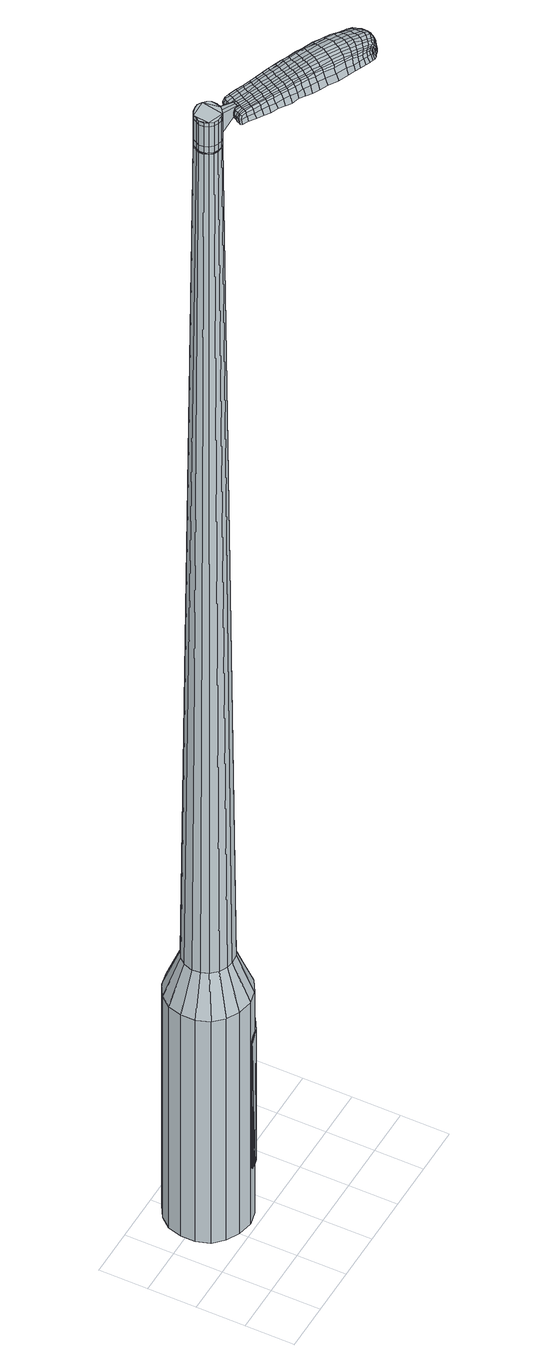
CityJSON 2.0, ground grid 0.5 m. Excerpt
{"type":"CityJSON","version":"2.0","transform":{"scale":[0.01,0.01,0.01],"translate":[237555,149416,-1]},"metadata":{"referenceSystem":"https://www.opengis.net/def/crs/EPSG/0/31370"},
"CityObjects":{
"object1":{"type":"GenericCityObject","attributes":{"cluster":745,"mean_distance_to_centroid":0.135,"new_centroid_x":237555.62,"new_centroid_y":149416.98,"mean_distance_to_camera":6.52,"H1":-12993.72,"H2":-12549.06,"Z_final":111.28,"cluster2":-1,"proj_x":237553.35,"proj_y":149421.21,"id_line":52244,"bearing_l":61.79,"distance":4.8,"orientation":"right","G_obj":331.79},"geometry":[{"type":"MultiSurface","lod":"2","boundaries":[[[0,1,2,3]],[[1,4,5,2]],[[4,6,7,5]],[[6,8,9,7]],[[8,10,11,9]],[[10,12,13,11]],[[12,14,15,13]],[[14,16,17,15]],[[16,18,19,17]],[[18,20,21,19]],[[20,22,23,21]],[[22,24,25,23]],[[24,26,27,25]],[[26,28,29,27]],[[28,30,31,29]],[[30,32,33,31]],[[32,34,35,33]],[[34,0,3,35]],[[36,37,38,39]],[[38,40,41,42]],[[41,43,42]],[[42,44,45,46]],[[45,47,46]],[[46,48,49,50]],[[49,51,50]],[[42,46,50,38]],[[50,52,39,38]],[[53,36,39]],[[2,5,7,35]],[[7,9,11,15]],[[11,13,15]],[[15,17,19,23]],[[19,21,23]],[[23,25,27,31]],[[27,29,31]],[[15,23,31,7]],[[31,33,35,7]],[[3,2,35]],[[1,0,54,55]],[[0,34,56,54]],[[34,32,57,56]],[[32,30,58,57]],[[30,28,59,58]],[[28,26,60,59]],[[26,24,61,60]],[[24,22,62,61]],[[22,20,63,62]],[[20,18,64,63]],[[18,16,65,64]],[[16,14,66,65]],[[14,12,67,66]],[[12,10,68,67]],[[10,8,69,68]],[[8,6,70,69]],[[6,4,71,70]],[[4,1,55,71]],[[55,54,72,73]],[[54,56,74,72]],[[56,57,75,74]],[[57,58,76,75]],[[58,59,77,76]],[[59,60,78,77]],[[60,61,79,78]],[[61,62,80,79]],[[62,63,81,80]],[[63,64,82,81]],[[64,65,83,82]],[[65,66,84,83]],[[66,67,85,84]],[[67,68,86,85]],[[68,69,87,86]],[[69,70,88,87]],[[70,71,89,88]],[[71,55,73,89]],[[90,91,92,73]],[[93,94,91,90]],[[95,96,94,93]],[[97,98,96,95]],[[99,100,98,97]],[[101,102,100,99]],[[79,103,102,101]],[[104,105,103,79]],[[106,107,105,104]],[[82,108,107,106]],[[109,110,108,82]],[[111,112,110,109]],[[85,113,112,111]],[[114,115,113,85]],[[116,117,115,114]],[[118,119,117,116]],[[120,121,119,118]],[[73,92,121,120]],[[122,123,124,125]],[[126,122,125,127]],[[128,126,127,129]],[[130,128,129,131]],[[132,130,131,133]],[[134,132,133,135]],[[136,134,135,137]],[[138,136,137,139]],[[140,138,139,141]],[[142,140,141,143]],[[144,142,143,145]],[[146,144,145,147]],[[148,146,147,149]],[[150,148,149,151]],[[152,150,151,153]],[[154,152,153,155]],[[72,90,73]],[[72,74,93,90]],[[74,75,95,93]],[[75,76,97,95]],[[76,77,99,97]],[[77,78,101,99]],[[78,79,101]],[[80,104,79]],[[80,81,106,104]],[[81,82,106]],[[83,109,82]],[[83,84,111,109]],[[84,85,111]],[[86,114,85]],[[86,87,116,114]],[[87,88,118,116]],[[88,89,120,118]],[[89,73,120]],[[156,92,91]],[[157,121,92]],[[157,158,119,121]],[[158,159,117,119]],[[159,160,115,117]],[[160,113,115]],[[161,112,113]],[[161,162,110,112]],[[162,108,110]],[[163,107,108]],[[163,164,105,107]],[[164,103,105]],[[165,102,103]],[[165,166,100,102]],[[166,167,98,100]],[[167,168,96,98]],[[168,169,94,96]],[[169,156,91,94]],[[39,52,154,170]],[[92,156,171,155]],[[53,39,170,123]],[[156,169,124,171]],[[36,53,123,122]],[[169,168,125,124]],[[37,36,122,126]],[[168,167,127,125]],[[38,37,126,128]],[[167,166,129,127]],[[40,38,128,130]],[[166,165,131,129]],[[41,40,130,132]],[[165,103,133,131]],[[43,41,132,134]],[[103,164,135,133]],[[42,43,134,136]],[[164,163,137,135]],[[44,42,136,138]],[[163,108,139,137]],[[45,44,138,140]],[[108,162,141,139]],[[47,45,140,142]],[[162,161,143,141]],[[46,47,142,144]],[[161,113,145,143]],[[48,46,144,146]],[[113,160,147,145]],[[49,48,146,148]],[[160,159,149,147]],[[51,49,148,150]],[[159,158,151,149]],[[50,51,150,152]],[[158,157,153,151]],[[52,50,152,154]],[[157,92,155,153]],[[154,155,172,173]],[[155,171,174,172]],[[171,124,175,174]],[[124,123,176,175]],[[123,170,177,176]],[[170,154,173,177]],[[178,179,180,181]],[[182,178,181,183]],[[178,182,184,185]],[[179,178,185,186]],[[187,188,189,190]],[[191,187,190,192]],[[187,191,193,194]],[[188,187,194,195]],[[196,197,198,199]],[[200,196,199,201]],[[196,200,202,203]],[[197,196,203,204]],[[205,206,207,208]],[[209,205,208,210]],[[205,209,211,212]],[[206,205,212,213]],[[214,215,216,217]],[[218,214,217,219]],[[214,218,220,221]],[[215,214,221,222]],[[223,224,225,226]],[[227,223,226,228]],[[223,227,229,230]],[[224,223,230,231]],[[232,233,234,235]],[[224,232,235,225]],[[232,224,231,236]],[[233,232,236,237]],[[238,239,240,241]],[[233,238,241,234]],[[238,233,237,242]],[[239,238,242,243]],[[244,182,183,245]],[[239,244,245,240]],[[244,239,243,246]],[[182,244,246,184]],[[247,248,249,250]],[[251,247,250,252]],[[247,251,253,254]],[[248,247,254,255]],[[256,257,258,259]],[[248,256,259,249]],[[256,248,255,260]],[[257,256,260,261]],[[262,263,264,265]],[[257,262,265,258]],[[262,257,261,266]],[[263,262,266,267]],[[268,269,270,271]],[[263,268,271,264]],[[268,263,267,272]],[[269,268,272,273]],[[274,179,186,275]],[[269,274,275,270]],[[274,269,273,276]],[[179,274,276,180]],[[277,278,279,280]],[[281,277,280,282]],[[277,281,283,284]],[[278,277,284,285]],[[286,287,288,289]],[[278,286,289,279]],[[286,278,285,290]],[[287,286,290,291]],[[292,293,294,295]],[[287,292,295,288]],[[292,287,291,296]],[[293,292,296,297]],[[298,191,192,299]],[[293,298,299,294]],[[298,293,297,300]],[[191,298,300,193]],[[301,302,303,304]],[[305,301,304,306]],[[301,305,307,308]],[[302,301,308,309]],[[310,311,312,313]],[[302,310,313,303]],[[310,302,309,314]],[[311,310,314,315]],[[316,317,318,319]],[[311,316,319,312]],[[316,311,315,320]],[[317,316,320,321]],[[322,323,324,325]],[[317,322,325,318]],[[322,317,321,326]],[[323,322,326,327]],[[328,188,195,329]],[[323,328,329,324]],[[328,323,327,330]],[[188,328,330,189]],[[331,217,216,332]],[[333,331,332,334]],[[331,333,335,336]],[[217,331,336,219]],[[337,333,334,338]],[[339,337,338,340]],[[337,339,341,342]],[[333,337,342,335]],[[343,339,340,344]],[[345,343,344,346]],[[343,345,347,348]],[[339,343,348,341]],[[349,345,346,350]],[[351,349,350,352]],[[349,351,353,354]],[[345,349,354,347]],[[355,351,352,356]],[[206,355,356,207]],[[355,206,213,357]],[[351,355,357,353]],[[358,359,204,203]],[[360,358,203,202]],[[358,360,361,362]],[[359,358,362,363]],[[364,365,363,362]],[[366,364,362,361]],[[364,366,367,368]],[[365,364,368,369]],[[370,371,369,368]],[[372,370,368,367]],[[370,372,373,374]],[[371,370,374,375]],[[376,377,375,374]],[[378,376,374,373]],[[376,378,211,209]],[[377,376,209,210]],[[379,380,381,382]],[[281,379,382,283]],[[379,281,282,383]],[[380,379,383,384]],[[385,200,201,386]],[[380,385,386,381]],[[385,380,384,387]],[[200,385,387,202]],[[388,389,390,391]],[[227,388,391,229]],[[388,227,228,392]],[[389,388,392,393]],[[394,395,396,397]],[[389,394,397,390]],[[394,389,393,398]],[[395,394,398,399]],[[400,197,204,401]],[[395,400,401,396]],[[400,395,399,402]],[[197,400,402,198]],[[403,404,405,406]],[[185,403,406,186]],[[403,185,184,407]],[[404,403,407,408]],[[409,410,411,412]],[[404,409,412,405]],[[409,404,408,413]],[[410,409,413,414]],[[415,208,207,416]],[[410,415,416,411]],[[415,410,414,417]],[[208,415,417,210]],[[418,419,420,421]],[[190,418,421,192]],[[418,190,189,422]],[[419,418,422,423]],[[424,212,211,425]],[[419,424,425,420]],[[424,419,423,426]],[[212,424,426,213]],[[427,428,429,430]],[[305,427,430,307]],[[427,305,306,431]],[[428,427,431,432]],[[433,218,219,434]],[[428,433,434,429]],[[433,428,432,435]],[[218,433,435,220]],[[436,437,438,439]],[[251,436,439,253]],[[436,251,252,440]],[[437,436,440,441]],[[442,443,444,445]],[[437,442,445,438]],[[442,437,441,446]],[[443,442,446,447]],[[448,215,222,449]],[[443,448,449,444]],[[448,443,447,450]],[[215,448,450,216]],[[451,452,441,440]],[[250,451,440,252]],[[451,250,249,453]],[[452,451,453,454]],[[455,456,447,446]],[[452,455,446,441]],[[455,452,454,457]],[[456,455,457,458]],[[459,332,216,450]],[[456,459,450,447]],[[459,456,458,460]],[[332,459,460,334]],[[461,462,463,464]],[[308,461,464,309]],[[461,308,307,430]],[[462,461,430,429]],[[465,336,335,466]],[[462,465,466,463]],[[465,462,429,434]],[[336,465,434,219]],[[467,468,454,453]],[[259,467,453,249]],[[467,259,258,469]],[[468,467,469,470]],[[471,472,458,457]],[[468,471,457,454]],[[471,468,470,473]],[[472,471,473,474]],[[475,338,334,460]],[[472,475,460,458]],[[475,472,474,476]],[[338,475,476,340]],[[477,478,479,480]],[[314,477,480,315]],[[477,314,309,464]],[[478,477,464,463]],[[481,342,341,482]],[[478,481,482,479]],[[481,478,463,466]],[[342,481,466,335]],[[483,484,470,469]],[[265,483,469,258]],[[483,265,264,485]],[[484,483,485,486]],[[487,488,474,473]],[[484,487,473,470]],[[487,484,486,489]],[[488,487,489,490]],[[491,344,340,476]],[[488,491,476,474]],[[491,488,490,492]],[[344,491,492,346]],[[493,494,495,496]],[[320,493,496,321]],[[493,320,315,480]],[[494,493,480,479]],[[497,348,347,498]],[[494,497,498,495]],[[497,494,479,482]],[[348,497,482,341]],[[499,500,486,485]],[[271,499,485,264]],[[499,271,270,501]],[[500,499,501,502]],[[503,504,490,489]],[[500,503,489,486]],[[503,500,502,505]],[[504,503,505,506]],[[507,350,346,492]],[[504,507,492,490]],[[507,504,506,508]],[[350,507,508,352]],[[509,510,511,512]],[[326,509,512,327]],[[509,326,321,496]],[[510,509,496,495]],[[513,354,353,514]],[[510,513,514,511]],[[513,510,495,498]],[[354,513,498,347]],[[515,516,502,501]],[[275,515,501,270]],[[515,275,186,406]],[[516,515,406,405]],[[517,518,506,505]],[[516,517,505,502]],[[517,516,405,412]],[[518,517,412,411]],[[519,356,352,508]],[[518,519,508,506]],[[519,518,411,416]],[[356,519,416,207]],[[520,521,423,422]],[[330,520,422,189]],[[520,330,327,512]],[[521,520,512,511]],[[522,357,213,426]],[[521,522,426,423]],[[522,521,511,514]],[[357,522,514,353]],[[523,524,384,383]],[[280,523,383,282]],[[523,280,279,525]],[[524,523,525,526]],[[527,360,202,387]],[[524,527,387,384]],[[527,524,526,528]],[[360,527,528,361]],[[529,530,531,532]],[[230,529,532,231]],[[529,230,229,391]],[[530,529,391,390]],[[533,534,535,536]],[[530,533,536,531]],[[533,530,390,397]],[[534,533,397,396]],[[537,359,363,538]],[[534,537,538,535]],[[537,534,396,401]],[[359,537,401,204]],[[539,540,526,525]],[[289,539,525,279]],[[539,289,288,541]],[[540,539,541,542]],[[543,366,361,528]],[[540,543,528,526]],[[543,540,542,544]],[[366,543,544,367]],[[545,546,547,548]],[[236,545,548,237]],[[545,236,231,532]],[[546,545,532,531]],[[549,550,551,552]],[[546,549,552,547]],[[549,546,531,536]],[[550,549,536,535]],[[553,365,369,554]],[[550,553,554,551]],[[553,550,535,538]],[[365,553,538,363]],[[555,556,542,541]],[[295,555,541,288]],[[555,295,294,557]],[[556,555,557,558]],[[559,372,367,544]],[[556,559,544,542]],[[559,556,558,560]],[[372,559,560,373]],[[561,562,563,564]],[[242,561,564,243]],[[561,242,237,548]],[[562,561,548,547]],[[565,566,567,568]],[[562,565,568,563]],[[565,562,547,552]],[[566,565,552,551]],[[569,371,375,570]],[[566,569,570,567]],[[569,566,551,554]],[[371,569,554,369]],[[571,572,558,557]],[[299,571,557,294]],[[571,299,192,421]],[[572,571,421,420]],[[573,378,373,560]],[[572,573,560,558]],[[573,572,420,425]],[[378,573,425,211]],[[574,575,408,407]],[[246,574,407,184]],[[574,246,243,564]],[[575,574,564,563]],[[576,577,414,413]],[[575,576,413,408]],[[576,575,563,568]],[[577,576,568,567]],[[578,377,210,417]],[[577,578,417,414]],[[578,577,567,570]],[[377,578,570,375]],[[579,580,581,582]],[[582,581,583,584]],[[585,583,581,586]],[[586,581,580,587]],[[588,589,590,591]],[[591,590,592,593]],[[594,592,590,595]],[[595,590,589,596]],[[597,598,599,600]],[[600,599,601,602]],[[603,601,599,604]],[[604,599,598,605]],[[606,607,608,609]],[[609,608,610,611]],[[612,610,608,613]],[[613,608,607,614]],[[615,616,617,618]],[[618,617,619,620]],[[621,619,617,622]],[[622,617,616,623]],[[624,625,626,627]],[[627,626,628,629]],[[630,628,626,631]],[[631,626,625,632]],[[633,634,635,636]],[[636,635,625,624]],[[632,625,635,637]],[[637,635,634,638]],[[639,640,641,642]],[[642,641,634,633]],[[638,634,641,643]],[[643,641,640,644]],[[584,583,645,646]],[[646,645,640,639]],[[644,640,645,647]],[[647,645,583,585]],[[648,649,650,651]],[[651,650,652,653]],[[654,652,650,655]],[[655,650,649,656]],[[657,658,659,660]],[[660,659,649,648]],[[656,649,659,661]],[[661,659,658,662]],[[663,664,665,666]],[[666,665,658,657]],[[662,658,665,667]],[[667,665,664,668]],[[669,670,671,672]],[[672,671,664,663]],[[668,664,671,673]],[[673,671,670,674]],[[587,580,675,676]],[[676,675,670,669]],[[674,670,675,677]],[[677,675,580,579]],[[678,679,680,681]],[[681,680,682,683]],[[684,682,680,685]],[[685,680,679,686]],[[687,688,689,690]],[[690,689,679,678]],[[686,679,689,691]],[[691,689,688,692]],[[693,694,695,696]],[[696,695,688,687]],[[692,688,695,697]],[[697,695,694,698]],[[593,592,699,700]],[[700,699,694,693]],[[698,694,699,701]],[[701,699,592,594]],[[702,703,704,705]],[[705,704,706,707]],[[708,706,704,709]],[[709,704,703,710]],[[711,712,713,714]],[[714,713,703,702]],[[710,703,713,715]],[[715,713,712,716]],[[717,718,719,720]],[[720,719,712,711]],[[716,712,719,721]],[[721,719,718,722]],[[723,724,725,726]],[[726,725,718,717]],[[722,718,725,727]],[[727,725,724,728]],[[596,589,729,730]],[[730,729,724,723]],[[728,724,729,731]],[[731,729,589,588]],[[615,618,732,733]],[[733,732,734,735]],[[736,734,732,737]],[[737,732,618,620]],[[735,734,738,739]],[[739,738,740,741]],[[742,740,738,743]],[[743,738,734,736]],[[741,740,744,745]],[[745,744,746,747]],[[748,746,744,749]],[[749,744,740,742]],[[747,746,750,751]],[[751,750,752,753]],[[754,752,750,755]],[[755,750,746,748]],[[753,752,756,757]],[[757,756,607,606]],[[614,607,756,758]],[[758,756,752,754]],[[605,759,760,604]],[[604,760,761,603]],[[762,761,760,763]],[[763,760,759,764]],[[764,765,766,763]],[[763,766,767,762]],[[768,767,766,769]],[[769,766,765,770]],[[770,771,772,769]],[[769,772,773,768]],[[774,773,772,775]],[[775,772,771,776]],[[776,777,778,775]],[[775,778,779,774]],[[612,779,778,610]],[[610,778,777,611]],[[780,781,782,783]],[[783,782,682,684]],[[683,682,782,784]],[[784,782,781,785]],[[602,601,786,787]],[[787,786,781,780]],[[785,781,786,788]],[[788,786,601,603]],[[789,790,791,792]],[[792,791,628,630]],[[629,628,791,793]],[[793,791,790,794]],[[795,796,797,798]],[[798,797,790,789]],[[794,790,797,799]],[[799,797,796,800]],[[605,598,801,802]],[[802,801,796,795]],[[800,796,801,803]],[[803,801,598,597]],[[804,805,806,807]],[[807,806,586,587]],[[585,586,806,808]],[[808,806,805,809]],[[810,811,812,813]],[[813,812,805,804]],[[809,805,812,814]],[[814,812,811,815]],[[606,609,816,817]],[[817,816,811,810]],[[815,811,816,818]],[[818,816,609,611]],[[819,820,821,822]],[[822,821,591,593]],[[588,591,821,823]],[[823,821,820,824]],[[612,613,825,826]],[[826,825,820,819]],[[824,820,825,827]],[[827,825,613,614]],[[828,829,830,831]],[[831,830,706,708]],[[707,706,830,832]],[[832,830,829,833]],[[620,619,834,835]],[[835,834,829,828]],[[833,829,834,836]],[[836,834,619,621]],[[837,838,839]],[[839,838,652,654]],[[653,652,838,840]],[[840,838,837,841]],[[842,843,844,845]],[[845,844,837,839]],[[841,837,844,846]],[[846,844,843,847]],[[623,616,848,849]],[[849,848,843,842]],[[847,843,848,850]],[[850,848,616,615]],[[841,851,852,840]],[[840,852,651,653]],[[648,651,852,853]],[[853,852,851,854]],[[847,855,856,846]],[[846,856,851,841]],[[854,851,856,857]],[[857,856,855,858]],[[615,733,859,850]],[[850,859,855,847]],[[858,855,859,860]],[[860,859,733,735]],[[861,862,863]],[[863,862,709,710]],[[708,709,862,831]],[[831,862,861,828]],[[736,737,864,865]],[[865,864,861,863]],[[828,861,864,835]],[[835,864,737,620]],[[854,866,853]],[[853,866,660,648]],[[657,660,866,867]],[[867,866,868]],[[858,869,870,857]],[[857,870,866,854]],[[868,866,870,871]],[[871,870,869,872]],[[735,739,873,860]],[[860,873,869,858]],[[872,869,873,874]],[[874,873,739,741]],[[875,876,877,878]],[[878,877,715,716]],[[710,715,877,863]],[[877,876,863]],[[742,743,879,880]],[[880,879,876,875]],[[863,876,879,865]],[[865,879,743,736]],[[868,881,882,867]],[[867,882,666,657]],[[663,666,882,883]],[[883,882,881,884]],[[872,885,886,871]],[[871,886,881,868]],[[884,881,886,887]],[[887,886,885,888]],[[741,745,889,874]],[[874,889,885,872]],[[888,885,889,890]],[[890,889,745,747]],[[891,892,893,894]],[[894,893,721,722]],[[716,721,893,878]],[[878,893,892,875]],[[748,749,895,896]],[[896,895,892,891]],[[875,892,895,880]],[[880,895,749,742]],[[884,897,898,883]],[[883,898,672,663]],[[669,672,898,899]],[[899,898,897,900]],[[888,901,902,887]],[[887,902,897,884]],[[900,897,902,903]],[[903,902,901,904]],[[747,751,905,890]],[[890,905,901,888]],[[904,901,905,906]],[[906,905,751,753]],[[907,908,909,910]],[[910,909,727,728]],[[722,727,909,894]],[[894,909,908,891]],[[754,755,911,912]],[[912,911,908,907]],[[891,908,911,896]],[[896,911,755,748]],[[900,913,914,899]],[[899,914,676,669]],[[587,676,914,807]],[[807,914,913,804]],[[904,915,916,903]],[[903,916,913,900]],[[804,913,916,813]],[[813,916,915,810]],[[753,757,917,906]],[[906,917,915,904]],[[810,915,917,817]],[[817,917,757,606]],[[824,918,919,823]],[[823,919,731,588]],[[728,731,919,910]],[[910,919,918,907]],[[614,758,920,827]],[[827,920,918,824]],[[907,918,920,912]],[[912,920,758,754]],[[785,921,922,784]],[[784,922,681,683]],[[678,681,922,923]],[[923,922,921,924]],[[603,761,925,788]],[[788,925,921,785]],[[924,921,925,926]],[[926,925,761,762]],[[927,928,929,930]],[[930,929,631,632]],[[630,631,929,792]],[[792,929,928,789]],[[931,932,933,934]],[[934,933,928,927]],[[789,928,933,798]],[[798,933,932,795]],[[764,759,935,936]],[[936,935,932,931]],[[795,932,935,802]],[[802,935,759,605]],[[924,937,938,923]],[[923,938,690,678]],[[687,690,938,939]],[[939,938,937,940]],[[762,767,941,926]],[[926,941,937,924]],[[940,937,941,942]],[[942,941,767,768]],[[943,944,945,946]],[[946,945,637,638]],[[632,637,945,930]],[[930,945,944,927]],[[947,948,949,950]],[[950,949,944,943]],[[927,944,949,934]],[[934,949,948,931]],[[770,765,951,952]],[[952,951,948,947]],[[931,948,951,936]],[[936,951,765,764]],[[940,953,954,939]],[[939,954,696,687]],[[693,696,954,955]],[[955,954,953,956]],[[768,773,957,942]],[[942,957,953,940]],[[956,953,957,958]],[[958,957,773,774]],[[959,960,961,962]],[[962,961,643,644]],[[638,643,961,946]],[[946,961,960,943]],[[963,964,965,966]],[[966,965,960,959]],[[943,960,965,950]],[[950,965,964,947]],[[776,771,967,968]],[[968,967,964,963]],[[947,964,967,952]],[[952,967,771,770]],[[956,969,970,955]],[[955,970,700,693]],[[593,700,970,822]],[[822,970,969,819]],[[774,779,971,958]],[[958,971,969,956]],[[819,969,971,826]],[[826,971,779,612]],[[809,972,973,808]],[[808,973,647,585]],[[644,647,973,962]],[[962,973,972,959]],[[815,974,975,814]],[[814,975,972,809]],[[959,972,975,966]],[[966,975,974,963]],[[611,777,976,818]],[[818,976,974,815]],[[963,974,976,968]],[[968,976,777,776]],[[579,582,181,180]],[[582,584,183,181]],[[594,595,194,193]],[[595,596,195,194]],[[597,600,199,198]],[[600,602,201,199]],[[621,622,221,220]],[[622,623,222,221]],[[624,627,226,225]],[[627,629,228,226]],[[633,636,235,234]],[[636,624,225,235]],[[639,642,241,240]],[[642,633,234,241]],[[584,646,245,183]],[[646,639,240,245]],[[654,655,254,253]],[[655,656,255,254]],[[656,661,260,255]],[[661,662,261,260]],[[662,667,266,261]],[[667,668,267,266]],[[668,673,272,267]],[[673,674,273,272]],[[674,677,276,273]],[[677,579,180,276]],[[684,685,284,283]],[[685,686,285,284]],[[686,691,290,285]],[[691,692,291,290]],[[692,697,296,291]],[[697,698,297,296]],[[698,701,300,297]],[[701,594,193,300]],[[702,705,304,303]],[[705,707,306,304]],[[711,714,313,312]],[[714,702,303,313]],[[717,720,319,318]],[[720,711,312,319]],[[723,726,325,324]],[[726,717,318,325]],[[596,730,329,195]],[[730,723,324,329]],[[780,783,382,381]],[[783,684,283,382]],[[602,787,386,201]],[[787,780,381,386]],[[629,793,392,228]],[[793,794,393,392]],[[794,799,398,393]],[[799,800,399,398]],[[800,803,402,399]],[[803,597,198,402]],[[707,832,431,306]],[[832,833,432,431]],[[833,836,435,432]],[[836,621,220,435]],[[839,439,438]],[[839,654,253,439]],[[842,845,445,444]],[[845,839,438,445]],[[623,849,449,222]],[[849,842,444,449]],[[977,978,979,980]],[[981,982,980,979]],[[983,984,985,986]],[[987,988,989,990]],[[978,991,992,979]],[[993,981,979,992]],[[994,983,986,995]],[[996,997,988,987]],[[991,998,999,992]],[[999,1000,993,992]],[[1001,994,995,1002]],[[1003,997,996,1004]],[[998,1005,1006,999]],[[1006,1007,1000,999]],[[1008,1001,1002,1009]],[[1010,1003,1004,1011]],[[1012,1013,1014,1015]],[[1016,1017,1013,1012]],[[1016,1018,1019,1017]],[[1018,1020,1021,1019]],[[1022,1023,1024,1025]],[[1026,1027,1023,1022]],[[1028,1029,1027,1026]],[[1030,1031,1029,1028]],[[1025,1014,1013,1022]],[[1022,1013,1017,1026]],[[1017,1019,1028,1026]],[[1019,1021,1030,1028]],[[986,985,982,981]],[[995,986,981,993]],[[1000,1002,995,993]],[[1007,1009,1002,1000]],[[987,990,984,983]],[[996,987,983,994]],[[1004,996,994,1001]],[[1011,1004,1001,1008]],[[988,1012,1015,989]],[[997,1016,1012,988]],[[1018,1016,997,1003]],[[1020,1018,1003,1010]],[[1032,1033,1034,1035]],[[1034,1036,1037,1038]],[[1034,1038,1039,1040]],[[1034,1040,1035]],[[1041,1032,1035,1042]],[[1043,1042,1035,1044]],[[1045,1044,1035]],[[1046,1034,1033,1047]],[[1048,1046,1047,1049]],[[1050,1048,1049,1051]],[[1052,1050,1051,1053]],[[1054,1052,1053,1055]],[[1055,1056,1057,1058]],[[1055,1058,1059,1060]],[[1055,1060,1061,1062]],[[1061,1063,1064,1065]],[[1061,1065,1066,1067]],[[1061,1067,1062]],[[1055,1062,1054]],[[1068,1069,1033,1032]],[[1070,1071,1036,1034]],[[1072,1073,1045,1035]],[[1069,1074,1047,1033]],[[1075,1070,1034,1046]],[[1074,1076,1049,1047]],[[1077,1075,1046,1048]],[[1076,1078,1051,1049]],[[1079,1077,1048,1050]],[[1078,1080,1053,1051]],[[1081,1079,1050,1052]],[[1080,1082,1055,1053]],[[1083,1081,1052,1054]],[[1082,1084,1056,1055]],[[1085,1086,1063,1061]],[[1087,1083,1054,1062]],[[1057,1056,1084,1088]],[[1058,1057,1088,1089]],[[1059,1058,1089,1090]],[[1060,1059,1090,1091]],[[1061,1060,1091,1085]],[[1092,1068,1032,1041]],[[1093,1092,1041,1042]],[[1094,1093,1042,1043]],[[1095,1094,1043,1044]],[[1073,1095,1044,1045]],[[1037,1036,1071,1096]],[[1064,1063,1086,1097]],[[1038,1037,1096,1098]],[[1039,1038,1098,1099]],[[1040,1039,1099,1100]],[[1035,1040,1100,1072]],[[1065,1064,1097,1101]],[[1066,1065,1101,1102]],[[1067,1066,1102,1103]],[[1062,1067,1103,1087]]]}]}
},
"vertices":[
[102,79,384],[93,67,384],[93,67,96],[102,79,96],[80,59,384],[80,59,96],[66,56,384],[66,56,96],[51,59,384],[51,59,96],[38,66,384],[38,66,96],[28,76,384],[28,76,96],[23,90,384],[23,90,96],[23,105,384],[23,105,96],[27,119,384],[27,119,96],[36,130,384],[36,130,96],[49,138,384],[49,138,96],[63,141,384],[63,141,96],[78,139,384],[78,139,96],[91,132,384],[91,132,96],[100,121,384],[100,121,96],[106,107,384],[106,107,96],[106,93,384],[106,93,96],[78,102,1524],[76,106,1524],[73,109,1524],[76,92,1524],[69,112,1524],[64,112,1524],[55,109,1524],[59,111,1524],[53,105,1524],[51,101,1524],[53,92,1524],[51,96,1524],[56,88,1524],[60,86,1524],[69,86,1524],[65,85,1524],[73,89,1524],[78,97,1524],[87,87,429],[81,80,429],[89,95,429],[89,104,429],[86,112,429],[80,119,429],[72,123,429],[64,124,429],[55,122,429],[48,118,429],[42,111,429],[39,102,429],[40,94,429],[43,86,429],[49,79,429],[57,75,429],[65,74,429],[74,75,429],[76,92,1483],[73,89,1483],[78,97,1483],[78,102,1483],[76,106,1483],[73,109,1483],[69,112,1483],[64,112,1483],[59,111,1483],[55,109,1483],[53,105,1483],[51,101,1483],[51,96,1483],[53,92,1483],[56,88,1483],[60,86,1483],[65,85,1483],[69,86,1483],[76,93,1483],[76,93,1485],[73,89,1485],[77,97,1483],[77,97,1485],[77,101,1483],[77,101,1485],[75,106,1483],[75,106,1485],[72,109,1483],[72,109,1485],[68,111,1483],[68,111,1485],[64,112,1485],[60,111,1483],[60,111,1485],[56,108,1483],[56,108,1485],[53,105,1485],[52,101,1483],[52,101,1485],[52,96,1483],[52,96,1485],[53,92,1485],[56,89,1483],[56,89,1485],[60,87,1483],[60,87,1485],[65,86,1483],[65,86,1485],[69,87,1483],[69,87,1485],[78,102,1519],[78,97,1519],[78,97,1493],[78,102,1493],[76,106,1519],[76,106,1493],[73,109,1519],[73,109,1493],[69,112,1519],[69,112,1493],[64,112,1519],[64,112,1493],[59,111,1519],[59,111,1493],[55,109,1519],[55,109,1493],[53,105,1519],[53,105,1493],[51,101,1519],[51,101,1493],[51,96,1519],[51,96,1493],[53,92,1519],[53,92,1493],[56,88,1519],[56,88,1493],[60,86,1519],[60,86,1493],[65,85,1519],[65,85,1493],[69,86,1519],[69,86,1493],[73,89,1519],[73,89,1493],[76,92,1485],[69,86,1485],[65,85,1485],[60,86,1485],[56,88,1485],[51,96,1485],[51,101,1485],[55,109,1485],[59,111,1485],[69,112,1485],[73,109,1485],[76,106,1485],[78,102,1485],[78,97,1485],[76,92,1519],[76,92,1493],[91,81,1513],[91,81,1518],[93,84,1513],[94,86,1513],[94,86,1518],[93,84,1518],[149,31,1519],[143,35,1518],[143,33,1509],[149,29,1510],[156,27,1519],[157,25,1510],[156,29,1526],[149,33,1525],[143,37,1525],[167,65,1519],[161,68,1518],[159,67,1525],[166,64,1525],[175,61,1519],[173,60,1526],[177,62,1510],[169,66,1510],[163,69,1509],[224,15,1519],[222,12,1519],[223,11,1513],[224,15,1513],[224,19,1519],[225,19,1513],[223,20,1524],[222,16,1524],[220,13,1524],[158,50,1530],[152,53,1529],[150,51,1529],[157,47,1530],[166,46,1531],[165,43,1531],[168,49,1530],[160,53,1530],[153,57,1529],[87,88,1512],[86,86,1512],[87,85,1517],[88,87,1517],[88,91,1512],[89,90,1517],[89,90,1506],[88,88,1506],[86,85,1506],[202,5,1519],[198,6,1519],[199,4,1512],[202,3,1512],[204,4,1518],[204,2,1512],[204,5,1522],[202,6,1523],[199,7,1524],[194,8,1519],[189,10,1519],[189,8,1512],[194,6,1512],[194,9,1524],[189,11,1525],[183,12,1519],[177,16,1519],[177,14,1511],[184,11,1511],[184,14,1526],[177,18,1526],[166,21,1519],[167,19,1510],[166,23,1526],[86,70,1513],[92,66,1513],[92,67,1518],[86,71,1517],[81,73,1512],[82,73,1516],[81,72,1506],[86,69,1507],[93,64,1507],[99,62,1514],[105,58,1515],[105,60,1520],[99,63,1519],[99,60,1507],[105,56,1507],[111,54,1515],[118,50,1516],[118,52,1522],[111,56,1521],[112,52,1508],[118,48,1508],[124,46,1517],[130,42,1517],[130,44,1524],[124,48,1523],[124,44,1508],[131,41,1509],[136,39,1518],[136,41,1524],[137,37,1509],[219,36,1519],[216,38,1519],[216,37,1524],[218,35,1523],[221,34,1518],[220,34,1522],[222,35,1512],[221,36,1512],[218,38,1512],[212,40,1519],[208,43,1519],[206,43,1525],[211,39,1524],[214,41,1512],[209,44,1512],[202,47,1519],[196,50,1519],[194,50,1526],[201,46,1526],[204,47,1511],[197,51,1511],[185,56,1519],[184,55,1526],[187,57,1510],[100,97,1513],[107,93,1513],[108,94,1507],[102,97,1507],[95,99,1512],[96,99,1506],[95,98,1516],[99,96,1517],[106,93,1518],[114,90,1514],[121,87,1515],[122,88,1507],[115,91,1507],[113,89,1519],[119,86,1520],[128,84,1515],[134,81,1516],[136,81,1508],[129,85,1508],[126,83,1521],[133,80,1522],[141,78,1517],[148,75,1517],[149,75,1509],[143,78,1508],[140,77,1523],[146,74,1524],[154,71,1518],[156,72,1509],[153,71,1524],[93,85,1519],[92,83,1519],[99,81,1520],[98,79,1520],[101,84,1520],[94,87,1519],[106,78,1522],[105,75,1522],[113,74,1523],[111,72,1523],[114,77,1523],[107,80,1521],[119,71,1524],[118,68,1524],[126,67,1525],[124,65,1525],[127,70,1525],[121,74,1524],[132,64,1526],[131,61,1526],[139,60,1527],[137,58,1527],[140,63,1527],[134,67,1526],[145,57,1528],[144,54,1528],[147,60,1528],[220,17,1527],[218,14,1527],[221,21,1526],[217,23,1527],[216,19,1528],[214,16,1528],[210,22,1529],[208,19,1529],[211,26,1528],[205,30,1530],[203,26,1530],[202,23,1530],[197,29,1531],[195,26,1531],[199,33,1530],[191,37,1531],[189,34,1531],[187,30,1531],[178,40,1531],[176,37,1531],[179,43,1531],[222,32,1518],[223,29,1519],[225,29,1513],[224,33,1513],[221,32,1523],[222,29,1523],[224,24,1519],[225,24,1513],[223,25,1524],[206,4,1518],[209,4,1518],[208,5,1523],[206,5,1523],[207,2,1513],[209,3,1513],[213,5,1519],[216,7,1519],[215,8,1524],[211,6,1523],[213,4,1513],[217,6,1513],[219,9,1519],[218,10,1524],[220,9,1513],[149,35,1528],[150,36,1528],[144,40,1528],[143,38,1527],[157,30,1528],[158,32,1529],[152,39,1529],[153,41,1530],[147,45,1529],[145,42,1528],[159,34,1529],[161,37,1530],[155,44,1530],[149,48,1529],[163,40,1531],[165,63,1528],[164,61,1529],[172,57,1529],[172,59,1528],[158,66,1527],[157,64,1528],[162,57,1529],[170,53,1530],[155,61,1528],[93,99,1512],[92,97,1512],[93,96,1517],[94,97,1517],[94,99,1506],[93,97,1506],[90,94,1512],[91,93,1517],[91,94,1506],[80,75,1512],[81,77,1512],[81,75,1506],[80,74,1506],[81,75,1517],[82,76,1517],[82,79,1512],[83,81,1512],[84,80,1506],[82,78,1506],[83,78,1517],[84,81,1517],[84,83,1512],[85,83,1506],[86,83,1517],[86,72,1519],[87,74,1519],[93,69,1520],[93,70,1520],[88,76,1519],[89,78,1519],[94,72,1520],[96,74,1520],[90,80,1519],[97,77,1520],[98,95,1519],[97,93,1519],[104,90,1520],[105,92,1520],[96,90,1519],[103,87,1520],[99,65,1521],[100,66,1521],[105,61,1522],[106,62,1522],[101,68,1521],[102,71,1521],[107,65,1522],[109,67,1523],[103,73,1522],[110,69,1523],[112,88,1521],[111,87,1521],[118,83,1522],[119,85,1522],[109,84,1521],[116,80,1522],[112,57,1523],[113,59,1523],[118,53,1524],[119,55,1524],[114,61,1523],[115,63,1524],[120,57,1525],[121,60,1525],[116,66,1524],[123,62,1525],[125,82,1523],[124,80,1523],[131,77,1524],[132,79,1524],[122,77,1524],[129,74,1525],[124,49,1525],[125,51,1525],[131,46,1526],[132,47,1526],[126,53,1526],[128,56,1526],[133,50,1527],[134,52,1527],[129,59,1526],[136,55,1527],[139,76,1525],[137,74,1525],[144,70,1526],[145,72,1526],[136,70,1526],[142,67,1527],[137,42,1527],[138,44,1527],[139,46,1527],[141,49,1528],[142,51,1528],[152,69,1527],[151,67,1527],[149,64,1528],[219,33,1525],[220,30,1525],[216,35,1526],[217,33,1526],[220,26,1526],[217,28,1527],[204,6,1525],[206,7,1525],[203,8,1526],[200,8,1525],[209,7,1525],[212,9,1526],[209,11,1527],[206,9,1526],[215,11,1526],[211,13,1527],[211,38,1526],[212,35,1527],[206,41,1527],[206,39,1528],[212,31,1528],[206,34,1529],[196,10,1526],[198,10,1527],[192,13,1528],[190,12,1527],[200,12,1527],[203,14,1528],[197,17,1529],[194,15,1528],[206,16,1528],[200,20,1530],[201,44,1528],[201,42,1529],[194,48,1528],[193,46,1529],[200,38,1529],[192,42,1530],[185,15,1528],[186,16,1528],[179,20,1529],[177,19,1528],[188,18,1529],[191,20,1530],[183,25,1530],[181,22,1530],[193,23,1530],[185,27,1531],[183,54,1529],[182,51,1529],[181,48,1530],[167,24,1528],[168,26,1529],[170,28,1530],[172,31,1530],[174,34,1531],[144,35,1509],[144,37,1518],[150,33,1518],[150,31,1509],[157,29,1519],[158,27,1510],[157,31,1525],[150,35,1525],[144,38,1525],[158,66,1525],[160,66,1518],[166,63,1518],[165,63,1525],[174,60,1519],[173,59,1525],[176,60,1510],[168,64,1509],[162,67,1509],[221,13,1513],[220,13,1519],[221,16,1519],[222,16,1513],[222,19,1519],[223,19,1513],[221,20,1524],[220,17,1524],[219,14,1524],[151,50,1528],[152,53,1528],[158,50,1529],[157,47,1529],[166,46,1529],[165,43,1529],[168,49,1529],[160,53,1529],[154,56,1528],[89,84,1516],[88,85,1512],[89,87,1512],[90,86,1516],[90,90,1512],[91,89,1516],[91,89,1506],[90,87,1506],[88,84,1506],[199,6,1512],[199,8,1519],[202,7,1518],[202,5,1512],[204,6,1518],[204,4,1512],[204,7,1522],[202,8,1523],[199,9,1523],[190,10,1512],[190,12,1519],[195,9,1519],[195,8,1512],[195,11,1524],[190,13,1525],[178,16,1511],[177,18,1519],[184,14,1519],[185,12,1511],[184,16,1525],[177,19,1526],[167,23,1519],[168,21,1510],[167,25,1526],[93,69,1518],[93,68,1513],[87,72,1513],[87,73,1517],[83,74,1512],[84,75,1515],[83,73,1506],[87,70,1506],[94,66,1507],[106,61,1520],[106,60,1514],[100,64,1514],[100,65,1519],[100,62,1507],[106,58,1507],[119,53,1522],[119,52,1516],[112,56,1515],[112,57,1521],[113,54,1508],[119,50,1508],[131,46,1523],[131,44,1517],[125,48,1516],[125,50,1522],[125,46,1508],[132,42,1508],[138,40,1517],[137,42,1524],[138,38,1509],[214,35,1523],[215,36,1519],[218,34,1518],[217,33,1523],[219,33,1518],[218,32,1522],[221,34,1512],[219,35,1512],[217,37,1512],[205,41,1525],[207,42,1519],[211,39,1519],[210,38,1524],[213,39,1512],[208,42,1512],[193,48,1526],[195,49,1519],[201,45,1519],[200,44,1525],[203,46,1511],[196,49,1511],[184,54,1519],[183,53,1526],[186,55,1510],[108,92,1507],[106,92,1513],[100,95,1513],[101,95,1506],[95,97,1512],[96,97,1506],[95,96,1515],[99,94,1517],[105,91,1518],[122,86,1507],[120,85,1514],[113,88,1514],[115,89,1507],[112,88,1519],[119,84,1520],[135,80,1508],[134,79,1516],[127,82,1515],[128,83,1508],[125,81,1521],[132,78,1522],[149,73,1508],[147,73,1517],[140,76,1516],[142,77,1508],[139,75,1522],[145,72,1523],[153,70,1517],[155,70,1509],[152,69,1524],[94,84,1518],[92,82,1518],[100,81,1519],[99,79,1519],[101,84,1519],[95,87,1518],[106,77,1520],[105,75,1520],[113,74,1521],[112,72,1521],[114,77,1521],[108,80,1520],[120,70,1523],[118,68,1523],[126,67,1524],[125,65,1524],[128,70,1524],[121,73,1523],[133,64,1525],[131,61,1525],[139,60,1526],[138,57,1526],[141,63,1526],[134,66,1525],[146,57,1527],[144,54,1527],[147,60,1527],[217,15,1526],[218,18,1526],[219,21,1525],[216,23,1526],[215,20,1526],[213,17,1526],[208,20,1528],[209,23,1528],[210,26,1527],[204,30,1528],[203,26,1529],[201,23,1529],[195,26,1530],[197,29,1530],[198,33,1529],[190,37,1530],[189,34,1530],[187,31,1530],[176,37,1530],[178,40,1530],[179,43,1530],[222,29,1513],[221,29,1518],[220,31,1518],[222,32,1512],[219,31,1523],[220,29,1523],[222,24,1519],[223,24,1513],[221,25,1523],[208,7,1523],[208,6,1518],[206,6,1518],[205,7,1523],[206,4,1512],[209,5,1512],[214,9,1523],[215,9,1519],[212,7,1519],[211,8,1523],[212,6,1513],[216,8,1513],[218,11,1519],[216,11,1524],[218,10,1513],[145,40,1527],[151,37,1527],[150,36,1527],[144,39,1526],[157,31,1527],[158,32,1528],[148,45,1528],[154,42,1528],[152,39,1528],[146,43,1527],[160,35,1528],[162,37,1529],[155,44,1529],[149,48,1528],[163,40,1529],[171,56,1528],[164,60,1527],[164,62,1527],[172,58,1527],[158,65,1526],[157,63,1527],[162,57,1528],[170,53,1528],[156,60,1527],[94,95,1516],[94,96,1512],[94,97,1512],[95,96,1516],[95,97,1506],[95,96,1506],[92,93,1512],[93,92,1516],[93,93,1506],[83,75,1512],[82,75,1512],[83,74,1506],[83,75,1516],[84,76,1516],[86,79,1506],[85,80,1512],[84,78,1512],[84,77,1506],[85,78,1516],[86,80,1516],[86,82,1512],[87,82,1506],[87,82,1516],[88,73,1518],[87,73,1518],[93,69,1519],[94,70,1519],[90,78,1518],[89,75,1518],[95,72,1519],[96,74,1519],[91,80,1518],[97,76,1519],[98,93,1518],[99,94,1518],[105,90,1519],[97,90,1518],[103,87,1519],[100,66,1520],[106,62,1521],[107,62,1521],[103,71,1520],[101,68,1520],[108,64,1521],[109,67,1521],[104,73,1520],[110,69,1521],[118,83,1521],[111,86,1520],[112,87,1520],[118,84,1521],[110,83,1520],[116,80,1521],[113,59,1522],[113,58,1522],[119,54,1523],[120,55,1523],[116,63,1522],[114,61,1522],[121,57,1523],[122,60,1524],[117,66,1523],[123,62,1524],[131,76,1523],[125,80,1522],[125,81,1522],[132,78,1523],[123,77,1522],[129,73,1523],[126,51,1524],[125,50,1524],[132,47,1525],[132,48,1525],[129,56,1525],[127,53,1524],[133,50,1525],[135,52,1526],[130,58,1525],[136,55,1526],[144,70,1525],[138,73,1524],[138,74,1524],[145,71,1525],[136,70,1524],[143,67,1525],[138,44,1526],[138,43,1526],[141,49,1527],[140,46,1526],[143,51,1527],[151,67,1526],[151,68,1526],[149,63,1526],[218,30,1524],[217,32,1524],[215,34,1525],[215,32,1525],[219,26,1525],[216,28,1525],[202,9,1525],[206,8,1524],[204,8,1524],[200,9,1525],[208,12,1526],[212,10,1525],[209,9,1524],[205,10,1525],[214,12,1525],[211,14,1526],[211,35,1526],[210,37,1526],[205,40,1526],[205,38,1527],[211,31,1526],[205,34,1527],[192,14,1527],[198,12,1526],[196,11,1526],[190,14,1526],[197,18,1528],[203,15,1527],[200,13,1526],[194,16,1527],[205,17,1527],[199,20,1528],[200,41,1527],[200,43,1527],[193,47,1527],[193,45,1528],[199,37,1528],[192,41,1529],[179,21,1528],[186,17,1527],[185,16,1527],[178,20,1527],[183,25,1529],[191,21,1529],[189,19,1528],[181,23,1528],[193,23,1529],[185,28,1530],[182,51,1528],[183,52,1528],[181,47,1529],[169,27,1528],[168,26,1528],[172,31,1529],[171,29,1529],[174,34,1530],[83,73,1508],[86,79,1508],[114,63,1509],[110,56,1509],[133,52,1510],[129,44,1510],[167,33,1512],[163,25,1512],[147,33,1511],[151,41,1511],[183,24,1513],[195,18,1514],[191,10,1514],[179,16,1513],[89,85,1508],[118,70,1509],[137,60,1510],[172,41,1512],[156,49,1511],[187,32,1513],[199,26,1514],[92,91,1508],[121,77,1509],[141,67,1510],[176,49,1512],[160,58,1511],[203,34,1514],[192,41,1513],[95,97,1508],[125,84,1509],[145,75,1510],[180,57,1512],[164,66,1511],[208,42,1514],[196,49,1513],[207,12,1514],[212,11,1514],[209,5,1514],[203,5,1514],[211,20,1514],[215,17,1514],[215,27,1514],[219,24,1514],[219,35,1514],[222,30,1514],[217,11,1515],[222,13,1515],[221,12,1515],[215,8,1515],[219,15,1515],[222,14,1515],[222,19,1515],[223,15,1515],[224,23,1515],[223,16,1515],[99,124,334],[102,121,334],[102,121,165],[93,132,171],[99,124,165],[97,127,165],[95,129,166],[94,131,167],[93,131,169],[97,127,334],[95,129,333],[94,131,332],[93,131,331],[93,132,328],[107,107,165],[107,107,334],[108,92,165],[108,92,334],[103,78,165],[103,78,334],[94,66,165],[94,66,334],[81,58,165],[81,58,334],[77,57,334],[73,56,334],[70,56,333],[68,55,332],[67,55,331],[67,55,328],[77,57,165],[67,55,171],[67,55,169],[68,55,167],[70,56,166],[73,56,165],[97,122,334],[100,119,334],[100,119,165],[97,122,165],[91,130,171],[91,130,328],[105,106,334],[105,106,165],[105,93,334],[105,93,165],[100,79,334],[100,79,165],[92,68,334],[92,68,165],[80,61,334],[80,61,165],[76,60,334],[66,58,328],[66,58,171],[76,60,165],[73,59,334],[70,59,333],[68,58,332],[67,58,331],[95,125,334],[93,127,333],[92,129,332],[91,130,331],[95,125,165],[67,58,169],[93,127,166],[92,129,167],[91,130,169],[68,58,167],[70,59,166],[73,59,165]
]}
